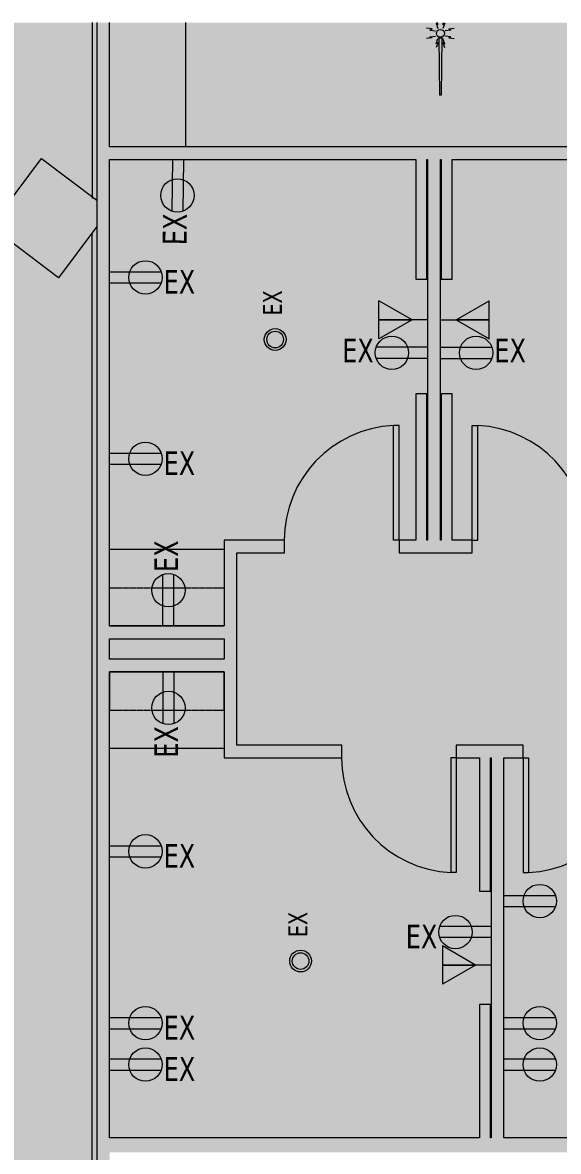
# Model space of a CAD drawing. Header units: inches. Extents: x 41 to 2137, y -595 to 378.
# Drawn here: x 524.2 to 692.7, y 18.3 to 373.1 of the extents above; entities that cross this region are included whole.
import ezdxf

# ---------------------------------------------------------------- set-up
doc = ezdxf.new("R2010")
doc.units = ezdxf.units.IN
doc.header["$MEASUREMENT"] = 0
doc.linetypes.add('Overhead', pattern=[0.15625, 0.09375, -0.0625])
for name, color, linetype, lineweight in [('A-ANNO-NOTE', 131, 'Continuous', 13), ('A-DETL-GENF', 92, 'Continuous', 9), ('A-DOOR', 31, 'Continuous', 13), ('A-EXIST-WALL-INT', 250, 'Continuous', 9), ('A-WALL', 113, 'Continuous', 13), ('A-WALL-PATT', 111, 'Continuous', 13), ('E-DATA', 2, 'Continuous', 13), ('I-WALL', 2, 'Continuous', 13), ('new block- skin dc_dwg', 8, 'Continuous', 9), ('Q-CASE', 31, 'Continuous', 13), ('S-EXIST-COLS', 250, 'Continuous', 9)]:
    doc.layers.add(name, color=color, linetype=linetype, lineweight=lineweight)
doc.styles.add('Tahoma', font='tahoma.ttf', dxfattribs={"width": 0.85, "height": 7.5})
doc.styles.add('Tahoma_1', font='tahoma.ttf', dxfattribs={"width": 0.85, "height": 6})

# ---------------------------------------------------------------- blocks, each defined once
blk = doc.blocks.new('Single-Flush - 36_ x 84_-1510128-New Construction - Demolition Plan')
at = {"layer": 'A-DOOR', "color": 7, "lineweight": 20}
for p, q in [((16.25, 2), (16.25, 38.02)), ((18, 38.02), (16.25, 38.02)), ((18, 2), (18, 38.02)), ((18, 2), (16.25, 2))]:
    blk.add_line(p, q, dxfattribs=at)
at = {"layer": 'A-DOOR', "lineweight": 9}
blk.add_arc((18, 2), 36.07, 92.7812, 180, dxfattribs=at)
blk = doc.blocks.new('Counter Top _No Backsplash_ - Standard Counter Top-1640915-New Construction - Demolition Plan')
at = {"layer": 'Q-CASE'}
for p, q in [((-11.26, 0), (-47.26, 0)), ((-11.26, -12), (-11.26, -24)), ((-47.26, -24), (-11.26, -24))]:
    blk.add_line(p, q, dxfattribs=at)
blk = doc.blocks.new('Counter Top _No Backsplash_ - Standard Counter Top-V5-New Construction - Demolition Plan')
at = {"layer": 'Q-CASE'}
for q in [(-47.26, 0), (-11.26, -12.05)]:
    blk.add_line((-11.26, 0), q, dxfattribs=at)
blk = doc.blocks.new('Upper Cabinet - Standard Upper Cabinet-1732716-New Construction - Demolition Plan')
at = {"layer": 'Q-CASE'}
blk.add_line((-11.26, 0), (-47.26, 0), dxfattribs=at)
at = {"layer": 'Q-CASE', "linetype": 'Overhead', "lineweight": 9}
for p, q in [((-47.26, 0), (-47.26, -12)), ((-11.26, -12), (-11.26, 0)), ((-47.26, -12), (-11.26, -12))]:
    blk.add_line(p, q, dxfattribs=at)
blk = doc.blocks.new('Upper Cabinet - Standard Upper Cabinet-1780837-New Construction - Demolition Plan')
at = {"layer": 'Q-CASE', "linetype": 'Overhead', "lineweight": 9}
for p, q in [((-47.26, 12), (-11.26, 12)), ((-47.26, 0), (-47.26, 12)), ((-11.26, 12), (-11.26, 0))]:
    blk.add_line(p, q, dxfattribs=at)
at = {"layer": 'Q-CASE'}
blk.add_line((-11.26, 0), (-47.26, 0), dxfattribs=at)
blk = doc.blocks.new('Counter Top _No Backsplash_ - Standard Counter Top-1732984-New Construction - Demolition Plan')
at = {"layer": 'Q-CASE'}
blk.add_line((43.44, 0), (4.35, 0), dxfattribs=at)
blk = doc.blocks.new('Single-Flush - 36_ x 84_-1509972-New Construction - Demolition Plan')
at = {"layer": 'A-DOOR', "color": 7, "lineweight": 20}
for p, q in [((16.25, -2), (16.25, -38.02)), ((18, -2), (16.25, -2)), ((18, -2), (18, -38.02)), ((18, -38.02), (16.25, -38.02))]:
    blk.add_line(p, q, dxfattribs=at)
at = {"layer": 'A-DOOR', "lineweight": 9}
blk.add_arc((18, -2), 36.07, 180, 267.2188, dxfattribs=at)
blk = doc.blocks.new('Wireless Access Point - Wireless Access Point-V8-New Construction - Demolition Plan')
at = {"layer": 'E-DATA', "lineweight": 9}
for p, q in [((-1.36, 22.65), (-0.79, 20.99)), ((-0.74, 22.22), (-1.36, 22.65)), ((-0.74, 22.22), (-0.96, 22.85)), ((0.74, 22.22), (0.96, 22.85)), ((0.74, 22.22), (1.36, 22.65)), ((1.36, 22.65), (0.79, 20.99)), ((-2.62, 20.87), (-4.35, 21.09)), ((-2.62, 18.05), (-4.35, 17.83)), ((-2.62, 20.87), (-3.27, 20.51)), ((-3.27, 20.51), (-1.54, 20.3)), ((-3.27, 18.41), (-1.54, 18.62)), ((-2.62, 18.05), (-3.27, 18.41)), ((-1.36, 16.2), (-0.79, 17.85)), ((-0.5, 18), (-0.25, 0)), ((-0.25, 18), (-0.5, 18)), ((-0.25, 18), (0.25, 18)), ((0.5, 18), (0.25, 0)), ((0.25, 18), (0.5, 18)), ((1.36, 16.2), (0.79, 17.85)), ((3.27, 20.51), (1.54, 20.3)), ((3.27, 18.41), (1.54, 18.62)), ((2.62, 20.87), (4.35, 21.09)), ((2.62, 20.87), (3.27, 20.51)), ((2.62, 18.05), (3.27, 18.41)), ((2.62, 18.05), (4.35, 17.83)), ((-0.74, 16.63), (-1.36, 16.2)), ((-0.74, 16.63), (-1.31, 14.97)), ((0.74, 16.63), (1.31, 14.97)), ((0.74, 16.63), (1.36, 16.2)), ((0, 0), (-0.25, 0)), ((0.25, 0), (0, 0))]:
    blk.add_line(p, q, dxfattribs=at)
blk.add_circle((0, 19.46), 1.25, dxfattribs=at)
blk = doc.blocks.new('new block- skin dc_dwg-1925045-New Construction - Demolition Plan')
at = {"layer": 'A-EXIST-WALL-INT'}
for p, q in [((1772.03, 1722.86), (1772.03, 1667.55)), ((1777.5, 1683.77), (1777.5, 1722.86)), ((1777.5, 1664.05), (1777.5, 1679.77)), ((1772.03, 1260.58), (1772.03, 1656.76))]:
    blk.add_line(p, q, dxfattribs=at)
at = {"layer": 'S-EXIST-COLS'}
blk.add_line((1773.5, 1658.72), (1761.45, 1642.66), dxfattribs=at)
at = {"layer": 'S-EXIST-COLS', "flags": 128}
blk.add_lwpolyline([(1761.45, 1642.66), (1740.03, 1658.72), (1756.1, 1680.1), (1773.5, 1667.05)], dxfattribs=at)

msp = doc.modelspace()

# ---------------------------------------------------------------- hatches: boundary and pattern name
at = {"layer": 'A-ANNO-NOTE', "lineweight": 9}
for points in [[(636.21, 273.63), (646.67, 279.63), (636.21, 279.63)], [(670.97, 273.63), (670.97, 279.63), (660.51, 279.63)], [(666.67, 76.86), (656.21, 82.86), (656.21, 76.86)]]:
    msp.add_hatch(color=256, dxfattribs=at).paths.add_polyline_path(points, flags=0)
at = {"layer": 'A-DETL-GENF'}
h = msp.add_hatch(color=9, dxfattribs=at)
h.paths.add_polyline_path([(547.5, -380.32), (551.67, -366.56), (551.67, -307.17), (451.42, -307.17), (451.42, -95.21), (332.31, -95.21), (332.31, -21.59), (339.99, -21.59), (339.99, -89.21), (547.59, -89.21), (547.59, 373.07), (426.43, 373.07), (426.43, 359.53), (408.2, 359.53), (408.2, 228.53), (453.61, 228.53), (490.67, 277.77), (493.49, 275.65), (455.35, 225.03), (408.2, 225.03), (408.2, 29.79), (384.2, 29.79), (384.2, 38.29), (341.2, 38.29), (341.2, 29.79), (317.2, 29.79), (317.2, 41.79), (404.7, 41.79), (404.7, 137.79), (384.2, 137.79), (384.2, 142), (341.2, 142), (341.2, 137.79), (320.06, 137.79), (320.06, 110.79), (306.31, 110.79), (306.31, 176.79), (320.06, 176.79), (320.06, 149.79), (341.2, 149.79), (341.2, 145.29), (384.2, 145.29), (384.2, 149.79), (404.7, 149.79), (404.7, 245.91), (320.06, 245.91), (320.06, 218.79), (306.31, 218.79), (306.31, 278.79), (320.06, 278.79), (320.06, 249.19), (404.7, 249.19), (404.7, 349.79), (320.06, 349.79), (320.06, 320.79), (306.31, 320.79), (306.31, 373.07), (191.97, 373.07), (191.97, -319.17), (379.26, -319.17), (379.26, -343.99), (400.59, -347.02), (421.84, -350.49), (443.03, -354.39), (464.12, -358.72), (485.13, -363.48), (506.03, -368.67), (526.83, -374.28)], flags=0)
h.paths.add_polyline_path([(313.49, -21.59), (306.31, -21.59), (306.31, 68.79), (313.49, 68.79), (313.49, 29.79)], flags=0)
h.paths.add_polyline_path([(420.96, 363.03), (420.96, 373.07), (318.96, 373.07), (318.96, 363.03), (408.2, 363.03)], flags=0)
h = msp.add_hatch(color=254, dxfattribs=at)
h.paths.add_polyline_path([(1396.43, 18.59), (1554.9, 18.59), (1551.11, 34.3), (1546.84, 49.89), (1542.09, 65.34), (1536.87, 80.64), (1531.19, 95.77), (1525.04, 110.72), (1518.43, 125.47), (1511.38, 140.02), (1503.88, 154.34), (1495.94, 168.42), (1487.58, 182.25), (1481.69, 191.35), (1467.24, 181.96), (1415.59, 181.96), (1415.59, 210.41), (1419.59, 210.41), (1419.59, 185.96), (1466.05, 185.96), (1479.52, 194.71), (1478.8, 195.82), (1469.6, 209.12), (1460, 222.12), (1450, 234.82), (1439.62, 247.21), (1428.86, 259.28), (1417.74, 271.01), (1406.26, 282.39), (1394.44, 293.41), (1382.28, 304.07), (1375.45, 309.7), (1372.5, 305.79), (1338.26, 305.79), (1338.26, 210.41), (1379.59, 210.41), (1379.59, 206.41), (1342.26, 206.41), (1342.26, 187.91), (1338.26, 187.91), (1338.26, 206.41), (1328.59, 206.41), (1328.59, 210.41), (1334.26, 210.41), (1334.26, 321.4), (1334.51, 321.22), (1343.93, 333.73), (1291.73, 373.07), (551.59, 373.07), (551.59, 333.98), (781.75, 333.98), (781.75, 329.98), (775.59, 329.98), (775.59, 210.41), (781.75, 210.41), (781.75, 206.41), (701.59, 206.41), (701.59, 210.41), (771.59, 210.41), (771.59, 329.98), (659.34, 329.98), (659.34, 292.38), (655.84, 292.38), (655.84, 329.98), (655.59, 329.98), (655.59, 210.41), (655.84, 210.41), (655.84, 256.38), (659.34, 256.38), (659.34, 210.41), (665.59, 210.41), (665.59, 206.41), (642.59, 206.41), (642.59, 210.41), (647.84, 210.41), (647.84, 256.38), (651.34, 256.38), (651.34, 210.41), (651.59, 210.41), (651.59, 329.98), (651.34, 329.98), (651.34, 292.38), (647.84, 292.38), (647.84, 329.98), (551.59, 329.98), (551.59, 183.41), (587.59, 183.41), (587.59, 210.41), (606.59, 210.41), (606.59, 206.41), (591.59, 206.41), (591.59, 145.96), (624.59, 145.96), (624.59, 141.96), (587.59, 141.96), (587.59, 168.96), (551.59, 168.96), (551.59, 22.57), (667.84, 22.57), (667.84, 64.42), (671.34, 64.42), (671.34, 22.57), (671.59, 22.57), (671.59, 141.96), (671.34, 141.96), (671.34, 100.11), (667.84, 100.11), (667.84, 141.96), (660.59, 141.96), (660.59, 145.96), (681.59, 145.96), (681.59, 141.96), (675.59, 141.96), (675.59, 22.57), (788.84, 22.57), (788.84, 64.11), (792.34, 64.11), (792.34, 22.57), (792.59, 22.57), (792.59, 99.65), (792.34, 99.84), (792.34, 98.7), (788.84, 98.7), (788.84, 102.47), (773.59, 113.96), (773.59, 141.96), (717.59, 141.96), (717.59, 145.96), (873.59, 145.96), (873.59, 141.96), (811.09, 141.96), (811.09, 120.9), (796.59, 101.64), (796.59, 22.57), (915.84, 22.57), (915.84, 64.11), (919.34, 64.11), (919.34, 22.57), (919.59, 22.57), (919.59, 141.96), (919.34, 141.96), (919.34, 98.11), (915.84, 98.11), (915.84, 141.96), (909.59, 141.96), (909.59, 145.96), (1137.53, 145.96), (1137.53, 141.96), (1047.59, 141.96), (1047.59, 22.57), (1179.78, 22.57), (1179.78, 64.11), (1183.28, 64.11), (1183.28, 22.57), (1183.53, 22.58), (1183.53, 141.96), (1183.28, 141.96), (1183.28, 97.22), (1179.78, 97.22), (1179.78, 141.96), (1173.53, 141.96), (1173.53, 145.96), (1237.59, 145.96), (1237.59, 141.96), (1219.59, 141.96), (1219.59, 125.28), (1207.53, 109.84), (1207.53, 22.57), (1279.59, 22.57), (1279.59, 141.96), (1273.59, 141.96), (1273.59, 145.96), (1289.59, 145.96), (1289.59, 141.96), (1283.59, 141.96), (1283.59, 22.57), (1395.79, 22.57), (1411.78, 27.46), (1411.78, 64.11), (1415.28, 64.11), (1415.28, 28.53), (1415.59, 28.63), (1415.59, 141.96), (1415.53, 141.96), (1415.53, 98.11), (1411.53, 98.11), (1411.53, 141.96), (1325.59, 141.96), (1325.59, 145.96), (1338.26, 145.96), (1338.26, 151.91), (1342.26, 151.91), (1342.26, 145.96), (1419.59, 145.96), (1419.59, 43.76), (1455.59, 43.76), (1455.59, 40.86), (1452.01, 39.76), (1419.59, 39.76), (1419.59, 29.85), (1451, 39.45), (1451.59, 37.54), (1451.59, 35.45), (1406.26, 21.59)], flags=0)
h.paths.add_polyline_path([(1187.53, 22.57), (1203.53, 22.57), (1203.53, 105.58), (1187.53, 105.58), (1187.53, 69)], flags=0)
h.paths.add_polyline_path([(793.39, 104.05), (807.09, 122.24), (807.09, 141.96), (777.59, 141.96), (777.59, 115.96), (792.59, 104.66)], flags=0)
h.paths.add_polyline_path([(1202.25, 109.58), (1215.59, 126.65), (1215.59, 141.96), (1187.53, 141.96), (1187.53, 109.58)], flags=0)
h.paths.add_polyline_path([(587.59, 172.96), (587.59, 179.41), (551.59, 179.41), (551.59, 172.96), (586.63, 172.96)], flags=0)
h.paths.add_polyline_path([(1183.53, 206.41), (1165.7, 206.41), (1165.7, 210.41), (1228.71, 210.41), (1228.71, 318.54), (1119.7, 318.54), (1119.7, 210.41), (1129.7, 210.41), (1129.7, 206.41), (1109.7, 206.41), (1109.7, 210.41), (1115.7, 210.41), (1115.7, 318.54), (1039.96, 318.54), (1039.96, 210.41), (1073.7, 210.41), (1073.7, 206.41), (1035.96, 206.41), (1035.96, 329.98), (1029.96, 329.98), (1029.96, 333.98), (1035.96, 333.98), (1035.96, 372.02), (1039.96, 372.02), (1039.96, 322.54), (1232.71, 322.54), (1232.71, 210.41), (1292.59, 210.41), (1292.59, 206.41), (1187.53, 206.41)], flags=0)
h.paths.add_polyline_path([(906.59, 206.41), (906.59, 210.41), (947.96, 210.41), (947.96, 299.45), (923.96, 299.45), (923.96, 329.98), (864.59, 329.98), (864.59, 210.41), (870.59, 210.41), (870.59, 206.41), (817.75, 206.41), (817.75, 210.41), (860.59, 210.41), (860.59, 329.98), (817.75, 329.98), (817.75, 333.98), (993.96, 333.98), (993.96, 329.98), (975.96, 329.98), (975.96, 284.45), (971.96, 284.45), (971.96, 299.45), (951.96, 299.45), (951.96, 210.41), (971.96, 210.41), (971.96, 224.45), (975.96, 224.45), (975.96, 206.41), (909.59, 206.41)], flags=0)
h.paths.add_polyline_path([(971.96, 303.45), (971.96, 329.98), (927.96, 329.98), (927.96, 303.45), (963.96, 303.45)], flags=0)
h.paths.add_polyline_path([(1369.12, 309.79), (1370.51, 309.79), (1372.36, 312.24), (1369.12, 314.87), (1363.72, 319.05), (1356.74, 309.79), (1366.72, 309.79)], flags=0)
h.paths.add_polyline_path([(1338.26, 309.79), (1349.67, 309.79), (1338.26, 318.39), (1338.26, 313.53)], flags=0)
h.paths.add_polyline_path([(1353.39, 312), (1360.55, 321.5), (1356.32, 324.74), (1347.17, 331.38), (1340.11, 322), (1352.65, 312.55)], flags=0)
at = {"layer": 'A-WALL-PATT'}
for points in [[(547.59, -89.21), (551.59, -89.21), (551.59, 373.07), (547.59, 373.07), (547.59, 129.81)], [(651.34, 292.38), (651.34, 329.98), (647.84, 329.98), (647.84, 292.38)], [(651.59, 210.41), (655.59, 210.41), (655.59, 329.98), (651.59, 329.98), (651.59, 251.44)], [(659.34, 292.38), (659.34, 329.98), (655.84, 329.98), (655.84, 292.38)], [(647.84, 210.41), (651.34, 210.41), (651.34, 256.38), (647.84, 256.38), (647.84, 251.44)], [(659.34, 210.41), (659.34, 256.38), (655.84, 256.38), (655.84, 210.41)], [(591.59, 141.96), (591.59, 210.41), (587.59, 210.41), (587.59, 141.96)], [(551.59, 179.41), (587.59, 179.41), (587.59, 183.36), (551.59, 183.36)], [(587.59, 168.96), (587.59, 172.96), (551.59, 172.96), (551.59, 168.96), (587.11, 168.96)], [(671.34, 100.11), (671.34, 141.96), (667.84, 141.96), (667.84, 100.11)], [(675.59, 22.57), (675.59, 141.96), (671.59, 141.96), (671.59, 22.57)], [(671.34, 22.57), (671.34, 64.42), (667.84, 64.42), (667.84, 22.57)], [(887.78, 17.95), (971.96, 17.95), (971.96, 22.57), (551.59, 22.57), (551.59, 17.95)]]:
    msp.add_hatch(color=8, dxfattribs=at).paths.add_polyline_path(points, flags=0)
h = msp.add_hatch(color=8, dxfattribs=at)
h.paths.add_polyline_path([(1035.96, 329.98), (1035.96, 333.98), (1029.96, 333.98), (1029.96, 329.98), (1035.54, 329.98)], flags=0)
h.paths.add_polyline_path([(993.96, 329.98), (993.96, 333.98), (817.75, 333.98), (817.75, 329.98), (975.96, 329.98)], flags=0)
h.paths.add_polyline_path([(551.59, 329.98), (781.75, 329.98), (781.75, 333.98), (551.59, 333.98)], flags=0)
h = msp.add_hatch(color=8, dxfattribs=at)
h.paths.add_polyline_path([(935.96, 206.41), (975.96, 206.41), (975.96, 210.41), (906.59, 210.41), (906.59, 206.41), (923.96, 206.41)], flags=0)
h.paths.add_polyline_path([(870.59, 206.41), (870.59, 210.41), (817.75, 210.41), (817.75, 206.41), (864.59, 206.41)], flags=0)
h.paths.add_polyline_path([(772.25, 206.41), (781.75, 206.41), (781.75, 210.41), (701.59, 210.41), (701.59, 206.41), (771.59, 206.41)], flags=0)
h.paths.add_polyline_path([(665.59, 206.41), (665.59, 210.41), (642.59, 210.41), (642.59, 206.41), (659.34, 206.41)], flags=0)
h.paths.add_polyline_path([(606.59, 206.41), (606.59, 210.41), (591.59, 210.41), (591.59, 206.41)], flags=0)
h = msp.add_hatch(color=8, dxfattribs=at)
h.paths.add_polyline_path([(973.96, 141.96), (973.96, 145.96), (909.59, 145.96), (909.59, 141.96), (963.96, 141.96)], flags=0)
h.paths.add_polyline_path([(730.25, 141.96), (873.59, 141.96), (873.59, 145.96), (717.59, 145.96), (717.59, 141.96)], flags=0)
h.paths.add_polyline_path([(671.34, 141.96), (681.59, 141.96), (681.59, 145.96), (660.59, 145.96), (660.59, 141.96), (667.84, 141.96)], flags=0)
h.paths.add_polyline_path([(591.59, 141.96), (624.59, 141.96), (624.59, 145.96), (591.59, 145.96)], flags=0)

# ---------------------------------------------------------------- linework, layer by layer
at = {"layer": 'A-ANNO-NOTE', "lineweight": 20}
for p, q in [((571.33, 330.01), (571.12, 313.81)), ((574.81, 329.96), (574.6, 313.76)), ((551.59, 294.73), (567.79, 294.73)), ((551.59, 291.24), (567.79, 291.24)), ((646.67, 279.63), (636.21, 285.63)), ((636.21, 273.63), (636.21, 285.63)), ((660.51, 279.63), (670.97, 285.63)), ((670.97, 273.63), (670.97, 285.63)), ((646.67, 279.63), (636.21, 273.63)), ((636.21, 279.63), (646.67, 279.63)), ((636.21, 273.63), (636.21, 279.63)), ((651.59, 279.63), (636.21, 279.63)), ((646.67, 279.63), (636.21, 273.63)), ((655.59, 279.63), (670.97, 279.63)), ((670.97, 279.63), (660.51, 279.63)), ((660.51, 279.63), (670.97, 273.63)), ((660.51, 279.63), (670.97, 273.63)), ((670.97, 273.63), (670.97, 279.63)), ((651.59, 271.01), (635.39, 271.01)), ((655.59, 271.01), (671.79, 271.01)), ((651.59, 267.53), (635.39, 267.53)), ((655.59, 267.53), (671.79, 267.53)), ((551.59, 237.73), (567.79, 237.73)), ((551.59, 234.24), (567.79, 234.24)), ((568.35, 183.41), (568.35, 199.61)), ((571.83, 183.41), (571.83, 199.61)), ((568.35, 168.91), (568.35, 152.71)), ((571.83, 168.91), (571.83, 152.71)), ((551.59, 114.32), (567.79, 114.32)), ((551.59, 110.84), (567.79, 110.84)), ((675.59, 98.7), (691.79, 98.7)), ((675.59, 95.22), (691.79, 95.22)), ((671.59, 88.96), (655.39, 88.96)), ((671.59, 85.48), (655.39, 85.48)), ((656.21, 82.86), (656.21, 76.86)), ((666.67, 76.86), (656.21, 82.86)), ((656.21, 82.86), (656.21, 70.86)), ((666.67, 76.86), (656.21, 82.86)), ((656.21, 76.86), (666.67, 76.86)), ((671.59, 76.86), (656.21, 76.86)), ((666.67, 76.86), (656.21, 70.86)), ((551.59, 60.32), (567.79, 60.32)), ((675.59, 60.32), (691.79, 60.32)), ((551.59, 56.84), (567.79, 56.84)), ((675.59, 56.84), (691.79, 56.84)), ((551.59, 47.32), (567.79, 47.32)), ((675.59, 47.32), (691.79, 47.32)), ((551.59, 43.84), (567.79, 43.84)), ((675.59, 43.84), (691.79, 43.84))]:
    msp.add_line(p, q, dxfattribs=at)
for centre, radius in [((572.92, 318.74), 5.25), ((562.84, 292.98), 5.25), ((603.64, 273.45), 3.42), ((603.64, 273.45), 2.62), ((640.34, 269.27), 5.25), ((666.84, 269.27), 5.25), ((562.84, 235.98), 5.25), ((570.09, 194.66), 5.25), ((570.09, 157.67), 5.25), ((562.84, 112.58), 5.25), ((686.84, 96.96), 5.25), ((660.34, 87.22), 5.25), ((611.64, 78.11), 3.42), ((611.64, 78.11), 2.62), ((562.84, 58.58), 5.25), ((686.84, 58.58), 5.25), ((562.84, 45.58), 5.25), ((686.84, 45.58), 5.25)]:
    msp.add_circle(centre, radius, dxfattribs=at)
at = {"layer": 'A-WALL', "color": 7, "lineweight": 20}
for p, q in [((547.59, 373.07), (547.59, -89.21)), ((551.59, 333.98), (551.59, 373.07)), ((781.75, 333.98), (551.59, 333.98)), ((551.59, 183.41), (551.59, 329.98)), ((551.59, 329.98), (647.84, 329.98)), ((651.34, 329.98), (651.59, 329.98)), ((651.59, 329.98), (651.59, 210.41)), ((655.59, 210.41), (655.59, 329.98)), ((655.59, 329.98), (655.84, 329.98)), ((659.34, 329.98), (771.59, 329.98)), ((587.59, 210.41), (587.59, 183.41)), ((606.59, 210.41), (587.59, 210.41)), ((606.59, 206.41), (606.59, 210.41)), ((647.84, 210.41), (642.59, 210.41)), ((642.59, 210.41), (642.59, 206.41)), ((651.59, 210.41), (651.34, 210.41)), ((655.84, 210.41), (655.59, 210.41)), ((665.59, 210.41), (659.34, 210.41)), ((665.59, 206.41), (665.59, 210.41)), ((591.59, 145.96), (591.59, 206.41)), ((591.59, 206.41), (606.59, 206.41)), ((642.59, 206.41), (665.59, 206.41)), ((587.59, 183.41), (551.59, 183.41)), ((551.59, 172.96), (551.59, 179.41)), ((551.59, 179.41), (587.59, 179.41)), ((587.59, 179.41), (587.59, 172.96)), ((587.59, 172.96), (551.59, 172.96)), ((551.59, 22.57), (551.59, 168.96)), ((551.59, 168.96), (587.59, 168.96)), ((587.59, 168.96), (587.59, 141.96)), ((624.59, 145.96), (591.59, 145.96)), ((624.59, 141.96), (624.59, 145.96)), ((681.59, 145.96), (660.59, 145.96)), ((660.59, 145.96), (660.59, 141.96)), ((681.59, 141.96), (681.59, 145.96)), ((587.59, 141.96), (624.59, 141.96)), ((660.59, 141.96), (667.84, 141.96)), ((671.34, 141.96), (671.59, 141.96)), ((671.59, 141.96), (671.59, 22.57)), ((675.59, 141.96), (681.59, 141.96)), ((675.59, 22.57), (675.59, 141.96))]:
    msp.add_line(p, q, dxfattribs=at)
at = {"layer": 'I-WALL', "color": 7, "lineweight": 20}
for p, q in [((647.84, 329.98), (647.84, 292.38)), ((651.34, 292.38), (651.34, 329.98)), ((655.84, 329.98), (655.84, 292.38)), ((659.34, 292.38), (659.34, 329.98)), ((647.84, 292.38), (651.34, 292.38)), ((655.84, 292.38), (659.34, 292.38)), ((651.34, 256.38), (647.84, 256.38)), ((647.84, 256.38), (647.84, 210.41)), ((651.34, 210.41), (651.34, 256.38)), ((659.34, 256.38), (655.84, 256.38)), ((655.84, 256.38), (655.84, 210.41)), ((659.34, 210.41), (659.34, 256.38)), ((667.84, 141.96), (667.84, 100.11)), ((671.34, 100.11), (671.34, 141.96)), ((667.84, 100.11), (671.34, 100.11)), ((667.84, 64.42), (667.84, 22.57)), ((671.34, 64.42), (667.84, 64.42)), ((671.34, 22.57), (671.34, 64.42)), ((667.84, 22.57), (551.59, 22.57)), ((671.59, 22.57), (671.34, 22.57)), ((788.84, 22.57), (675.59, 22.57))]:
    msp.add_line(p, q, dxfattribs=at)

# ---------------------------------------------------------------- block references
at = {"layer": 'A-DOOR'}
for name, p in [('Single-Flush - 36_ x 84_-1510128-New Construction - Demolition Plan', (624.59, 208.41)), ('Single-Flush - 36_ x 84_-1509972-New Construction - Demolition Plan', (642.59, 143.96))]:
    msp.add_blockref(name, p, dxfattribs=at)
at = {"layer": 'A-DOOR', "rotation": 180}
for name, p in [('Single-Flush - 36_ x 84_-1509972-New Construction - Demolition Plan', (683.59, 208.41)), ('Single-Flush - 36_ x 84_-1510128-New Construction - Demolition Plan', (699.59, 143.96))]:
    msp.add_blockref(name, p, dxfattribs=at)
at = {"layer": 'E-DATA', "lineweight": 9}
msp.add_blockref('Wireless Access Point - Wireless Access Point-V8-New Construction - Demolition Plan', (655.59, 350.22), dxfattribs=at)
at = {"layer": 'new block- skin dc_dwg', "color": 250}
msp.add_blockref('new block- skin dc_dwg-1925045-New Construction - Demolition Plan', (-1225.91, -1349.79), dxfattribs=at)
at = {"layer": 'Q-CASE', "rotation": 270.0000000000001}
msp.add_blockref('Counter Top _No Backsplash_ - Standard Counter Top-1732984-New Construction - Demolition Plan', (575.59, 377.42), dxfattribs=at)
at = {"layer": 'Q-CASE'}
for name, p in [('Counter Top _No Backsplash_ - Standard Counter Top-V5-New Construction - Demolition Plan', (598.85, 207.41)), ('Upper Cabinet - Standard Upper Cabinet-1780837-New Construction - Demolition Plan', (598.85, 183.36)), ('Counter Top _No Backsplash_ - Standard Counter Top-1640915-New Construction - Demolition Plan', (598.85, 168.96)), ('Upper Cabinet - Standard Upper Cabinet-1732716-New Construction - Demolition Plan', (598.85, 168.96))]:
    msp.add_blockref(name, p, dxfattribs=at)

# ---------------------------------------------------------------- texts
at = {"layer": 'A-ANNO-NOTE', "lineweight": 9, "attachment_point": 1, "line_spacing_factor": 0.994306}
for insert, char_height, width, rotation, style in [((568.26, 303.17), 7.5, 11.8387, 89.2502, 'Tahoma'), ((599.77, 280.98), 6, 9.4711, 90, 'Tahoma_1'), ((565.63, 200.42), 7.5, 11.8387, 90, 'Tahoma'), ((565.63, 142.04), 7.5, 11.8387, 90, 'Tahoma'), ((607.77, 85.63), 6, 9.4711, 90, 'Tahoma_1')]:
    msp.add_mtext('EX', dxfattribs=dict(at, insert=insert, char_height=char_height, width=width, rotation=rotation, style=style))
at = {"layer": 'A-ANNO-NOTE', "lineweight": 9, "char_height": 7.5, "width": 11.8387, "attachment_point": 1, "line_spacing_factor": 0.994306, "style": 'Tahoma'}
for insert in [(568.59, 295.32), (624.72, 273.73), (672.59, 273.73), (568.59, 238.32), (568.59, 114.92), (644.72, 89.56), (568.59, 60.92), (568.59, 47.92)]:
    msp.add_mtext('EX', dxfattribs=dict(at, insert=insert))

doc.saveas('drawing.dxf')
